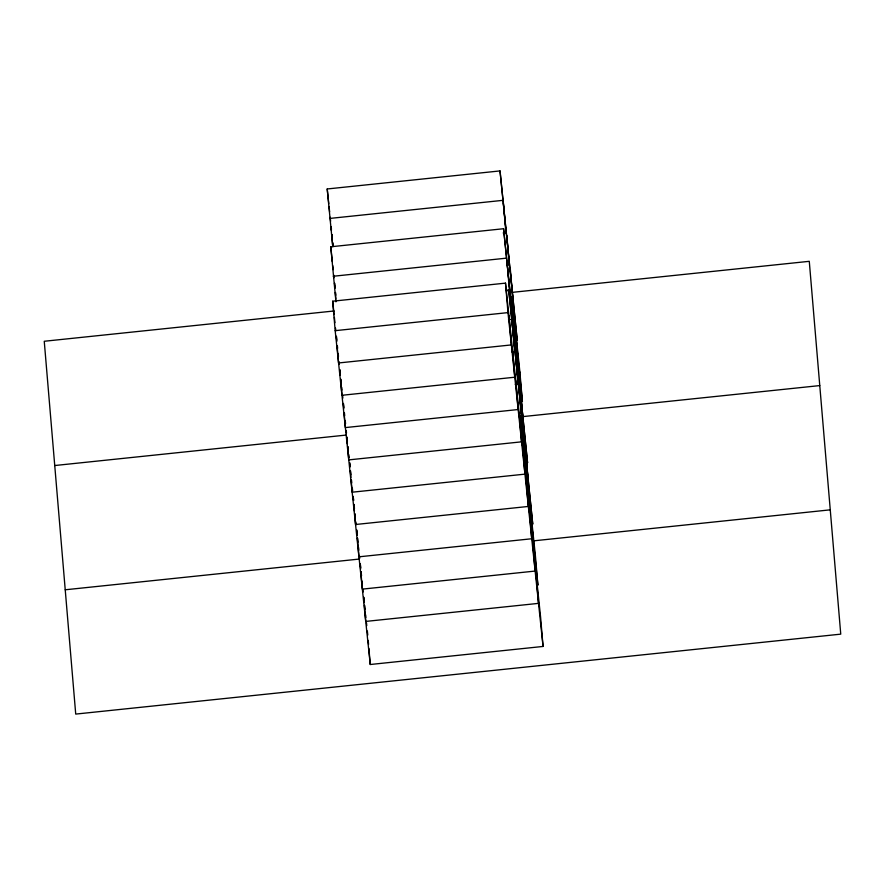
<?xml version="1.0" encoding="UTF-8"?>
<svg xmlns="http://www.w3.org/2000/svg" width="885" height="885" viewBox="0 0 885 885"><rect width="100%" height="100%" fill="white"/><g stroke="black" fill="none" stroke-linecap="round" stroke-linejoin="round"><path stroke-width="1.33" d="M331.753 234.669L332.771 246.727L327.218 188.97L500.025 170.916L517.227 340.382L500.025 170.916M329.707 218.44L502.514 200.386M335.946 301.829L330.769 246.782L503.565 228.728L527.56 462.811L503.565 228.728M503.167 232.976L505.91 232.689L503.421 203.218M333.258 276.253L506.054 258.199M506.563 265.29L509.306 265.002L506.817 235.521M332.683 301.199L505.49 283.134L540.58 616.967L543.058 646.448L370.262 664.502L335.172 330.669L332.683 301.199L334.099 314.651M505.988 290.225L508.731 289.937L532.726 524.02L508.731 289.937M506.707 290.789L509.45 290.501L506.961 261.031M334.054 310.978L44.25 341.267L75.723 714.084L840.75 634.147L809.277 261.318L512.603 292.327M335.172 330.669L507.979 312.615L505.49 283.134M508.477 319.695L511.22 319.408M511.873 352.009L514.616 351.721L512.127 322.24M515.269 384.311L518.013 384.024L515.524 354.553M54.737 465.532L345.913 435.099M523.101 416.581L819.764 385.583M65.224 589.786L359.155 559.077M533.589 540.846L830.263 509.837M507.979 312.615L543.058 646.448M327.218 188.97L328.777 203.771M329.065 206.47L329.629 211.858M330.194 217.234L330.614 221.272M331.189 226.66L331.466 229.348M332.03 234.735L332.317 237.423M332.882 242.811L333.169 245.51M330.769 246.782L332.317 261.584M332.749 265.622L333.169 269.671M333.733 275.047L334.021 277.746M334.585 283.123L335.006 287.16M335.581 292.548L335.858 295.236M334.386 317.35L334.95 322.726M335.515 328.114L335.802 330.813M336.787 340.227L336.366 336.189L336.765 341.544M337.351 345.615L337.639 348.303M338.203 353.69L338.49 356.389M339.055 361.766L339.331 364.465M339.906 369.841L340.327 373.879M340.891 379.267L341.179 381.966M341.743 387.342L342.019 390.042M342.595 395.418L342.871 398.117M343.435 403.494L343.867 407.531M344.431 412.919L344.708 415.618M345.283 420.994L345.559 423.694M346.975 437.157L347.396 441.195M347.971 446.571L348.248 449.27M348.812 454.647L349.099 457.346M350.084 466.771L349.663 462.722L350.006 466.749M350.515 470.809L350.936 474.847M351.5 480.223L351.787 482.922M352.352 488.299L352.639 490.998M353.624 500.423L353.203 496.385L353.513 500.39M354.044 504.461L354.476 508.499M355.04 513.875L355.327 516.574M355.892 521.951L356.168 524.65M356.732 530.038L357.164 534.075M357.584 538.113L358.016 542.151M358.58 547.527L358.856 550.227M359.421 555.614L359.708 558.302M360.704 567.728L360.272 563.69L360.637 569.022M361.124 571.765L361.545 575.803M362.109 581.191L362.396 583.879M362.961 589.266L363.248 591.954M363.812 597.342L364.233 601.38M364.664 605.417L365.085 609.455M365.649 614.843L365.936 617.531M366.501 622.918L366.777 625.606M367.352 630.994L367.773 635.032M510.214 267.834L512.703 297.305M515.38 329.043L517.869 358.513M520.546 390.252L523.035 419.733M525.712 451.472L528.201 480.942M530.878 512.68L533.367 542.162M536.044 573.9L538.534 603.371L365.737 621.425L364.377 605.351M517.15 357.949L519.639 387.42M522.316 419.158L524.805 448.64M527.482 480.378L529.971 509.849M532.648 541.587L535.137 571.068L362.341 589.122L360.87 571.71M513.754 325.647L516.243 355.117M518.92 386.856L521.409 416.326M524.086 448.064L526.575 477.546M529.252 509.284L531.741 538.755L358.945 556.82L357.363 538.058M510.357 293.333L512.846 322.815M525.856 476.971L528.345 506.452L355.549 524.506L354.642 513.787M522.471 444.668L524.949 474.139L352.153 492.204L351.135 480.146M519.075 412.366L521.553 441.836L348.756 459.89L347.628 446.494M515.678 380.052L518.167 409.534L345.36 427.588L344.121 412.852M512.282 347.75L514.771 377.22L341.964 395.285L340.603 379.2M508.886 315.447L511.375 344.918L338.568 362.972L337.096 345.559M368.226 640.386L368.569 644.413M368.901 648.428L370.262 664.502M363.702 597.309L364.155 602.674M331.067 226.637L331.41 230.653M356.677 530.015L357.131 535.381M353.845 504.417L354.42 511.11M334.497 283.111L334.95 288.466M335.293 292.481L335.858 299.185M350.338 470.765L350.902 477.469M346.267 430.42L346.489 433.097M346.831 437.124L347.396 443.816M343.325 403.471L343.778 408.837M339.818 369.83L340.271 375.185M519.904 372.12L511.984 296.74L522.393 401.591L519.904 372.12M535.403 555.758L520.69 415.762L537.892 585.228L535.403 555.758"/></g></svg>
